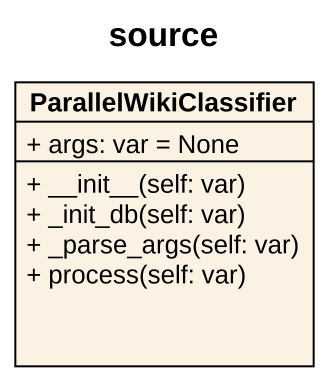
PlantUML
@startuml
title source
hide circle
hide empty members
skinparam classAttributeIconSize 0
class ParallelWikiClassifier {
  + args: var = None
  + ~__init~__(self: var)
  + _init_db(self: var)
  + _parse_args(self: var)
  + process(self: var)
}
@enduml
